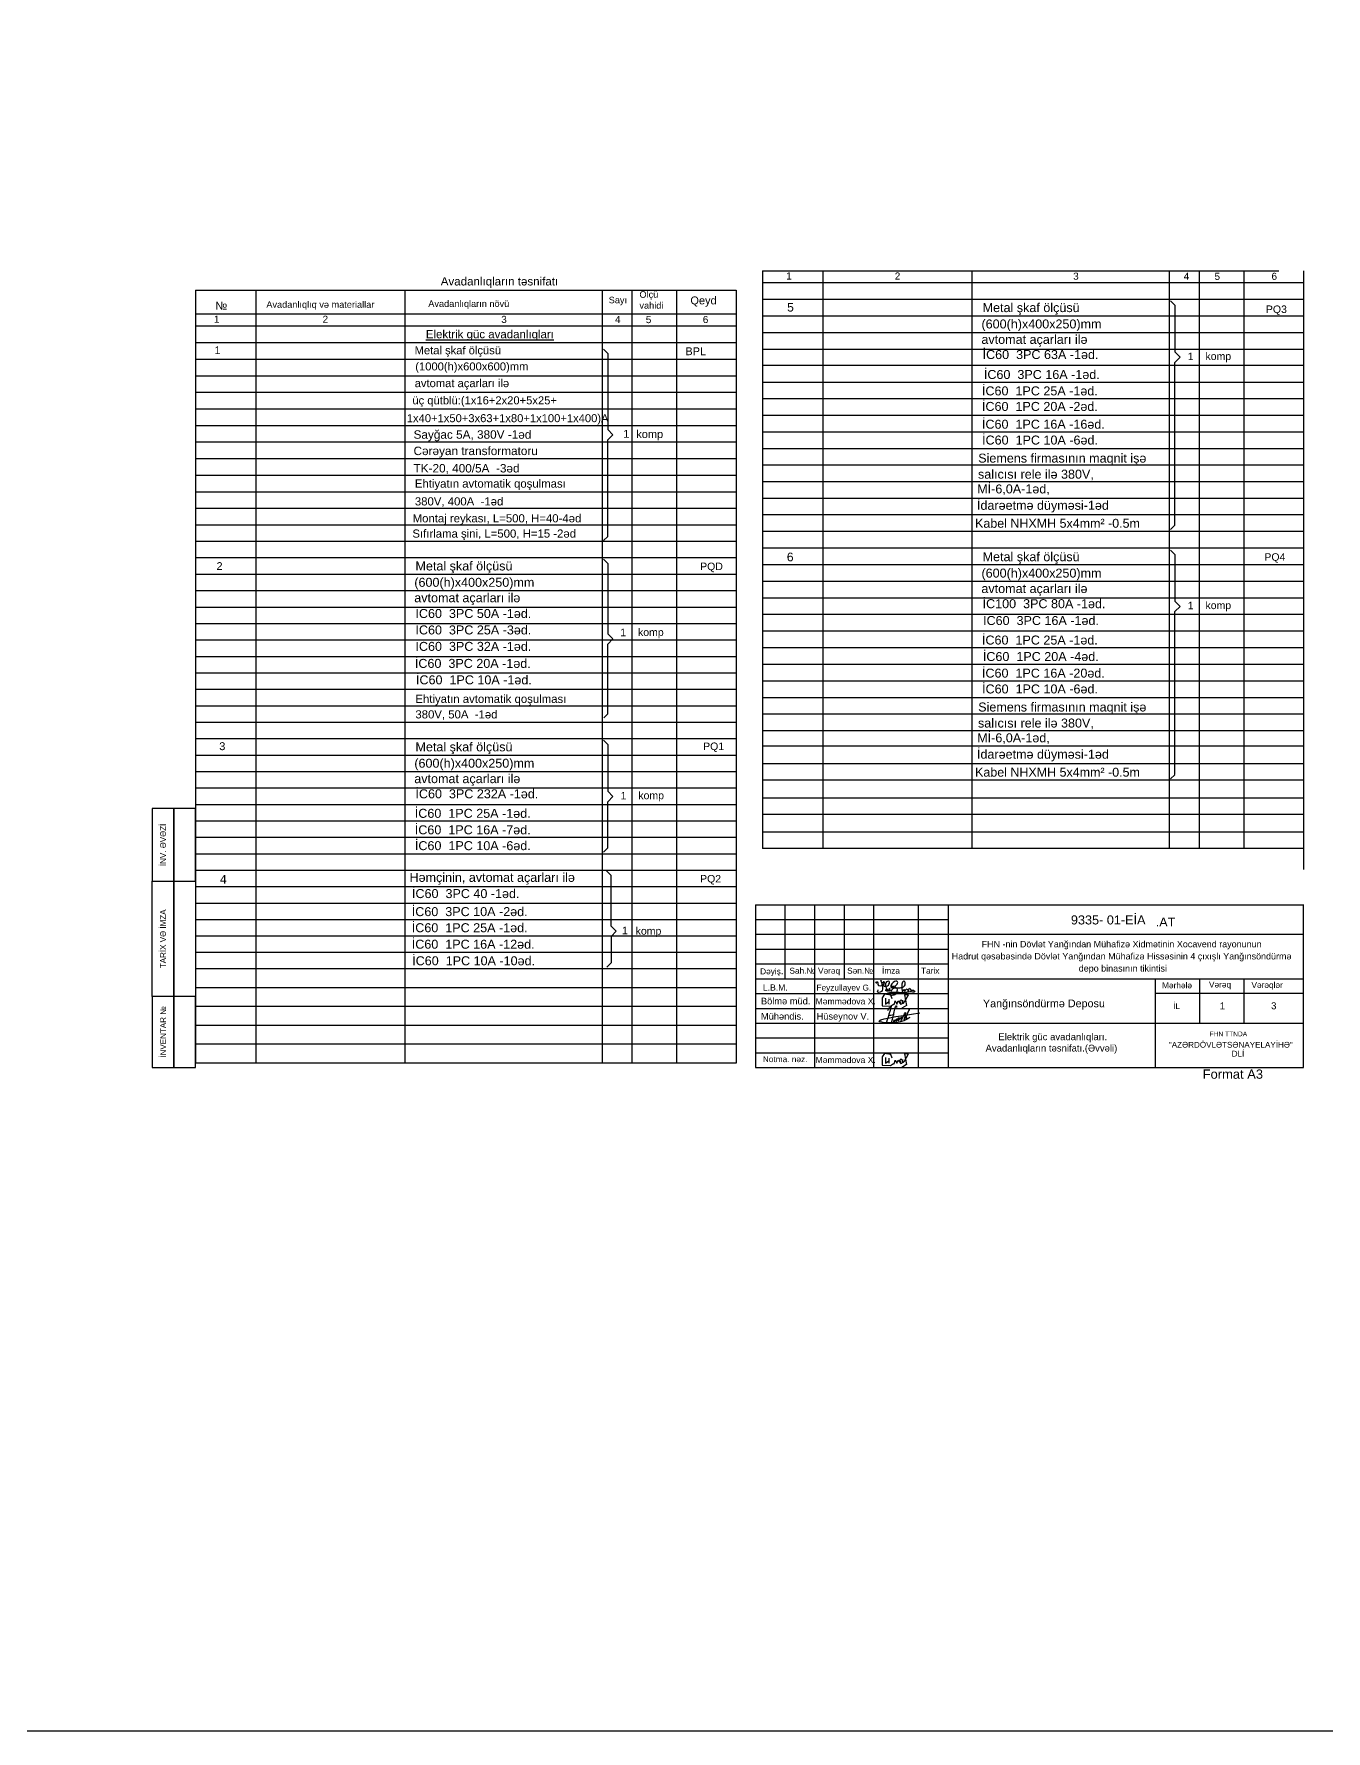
# Model space of a CAD drawing. Header units: millimetres. Extents: x 42452 to 2852333, y -419346 to 834876.
# Drawn here: x 2390791 to 2455838, y 24426 to 109893 of the extents above; entities that cross this region are included whole.
import ezdxf

# ---------------------------------------------------------------- set-up
doc = ezdxf.new("R2010")
doc.units = ezdxf.units.MM
doc.linetypes.add('DUZ', pattern=[0])
for name, color, linetype, lineweight in [('0_memar', 250, 'Continuous', 20), ('0_Ном._пера__1', 7, 'Continuous', 15), ('Stamp Mətn MN', 7, 'Continuous', 13), ('YAZI', 7, 'Continuous', 15), ('перегородка', 130, 'Continuous', 20), ('перегородка_Ном._пера__1', 7, 'Continuous', 15), ('Соединение', 5, 'Continuous', 30)]:
    doc.layers.add(name, color=color, linetype=linetype, lineweight=lineweight)
for name, color, linetype in [('Elektrik isiqlandirma_Lightening.ET-XET', 7, 'Continuous'), ('Kunc shtampi', 7, 'Continuous'), ('polygon', 5, 'Continuous'), ('ramka', 7, 'Continuous'), ('shtamp cedvel MN', 7, 'Continuous'), ('размер', 7, 'Continuous')]:
    doc.layers.add(name, color=color, linetype=linetype)
doc.layers.add('olcu', color=251, linetype='Continuous', lineweight=9, true_color=0x636363)
doc.styles.add('Arial', font='arial.ttf', dxfattribs={"height": 200})
doc.styles.add('ARİAL', font='arial.ttf')
doc.styles.add('STAMP MƏTN - MN', font='arial.ttf')
doc.styles.get("Standard").update_dxf_attribs({"font": 'arial.ttf'})
doc.styles.add('СГЕНЕРИР_СТИЛЬ_1', font='arial.ttf')
doc.styles.add('СГЕНЕРИР_СТИЛЬ_2', font='')
doc.styles.get('СГЕНЕРИР_СТИЛЬ_2').set_extended_font_data('Arial Unicode MS Кириллический')

# ---------------------------------------------------------------- blocks, each defined once
blk = doc.blocks.new('STAMP - 2 MN')
at = {"layer": 'shtamp cedvel MN'}
blk.add_lwpolyline([(1500, 9000), (750, 9000), (750, 0), (750, 9000), (0, 9000), (0, 6475), (1500, 6475), (1500, 2475), (0, 2475), (0, 0), (1500, 0), (1500, 2475), (0, 2475), (0, 6475), (1500, 6475)], close=True, dxfattribs=at)
at = {"layer": 'Stamp Mətn MN', "char_height": 200, "attachment_point": 5, "rotation": 90, "style": 'STAMP MƏTN - MN'}
for s, insert, width in [('{\\fArial|b0|i0|c238|p34;İNV. }Ə{\\fArial|b0|i0|c238|p34;V}Ə{\\fArial|b0|i0|c238|p34;Zİ}', (375, 7738), 2525), ('{\\fArial|b0|i0|c238|p34;TARİX V}Ə{\\fArial|b0|i0|c238|p34; İMZA}', (375, 4475), 4000), ('{\\fArial|b0|i0|c238|p34;İNVENTAR }№', (375, 1238), 2475)]:
    blk.add_mtext(s, dxfattribs=dict(at, insert=insert, width=width))
blk = doc.blocks.new('55')
at = {"color": 5, "lineweight": 30}
for points, knots in [([(6808805, -690524), (6808750, -690568), (6808216, -691003), (6805386, -690836), (6807954, -690456), (6809491, -690228)], [0, 0, 0, 0, 215.4653406, 2087.6835374, 4876.1184811, 4876.1184811, 4876.1184811, 4876.1184811]), ([(6807301, -690054), (6807380, -689939), (6807723, -689440), (6807293, -690552), (6807199, -690927), (6807191, -690959)], [0, 0, 0, 0, 328.5649542, 1432.6481317, 1536.6414924, 1536.6414924, 1536.6414924, 1536.6414924]), ([(6807358, -690408), (6807470, -690386), (6807596, -690361), (6807720, -690330), (6807732, -690327)], [0, 0, 0, 0, 344.5022914, 383.3665481, 383.3665481, 383.3665481, 383.3665481]), ([(6807568, -690913), (6807734, -690192), (6807904, -689458), (6807900, -689847), (6807900, -689854)], [0, 0, 0, 0, 1128.7189656, 1148.7100529, 1148.7100529, 1148.7100529, 1148.7100529]), ([(6807716, -690698), (6807705, -690775), (6807675, -691004), (6808017, -690413), (6807740, -691044), (6808200, -690308), (6807872, -691036), (6808390, -690235), (6808050, -691132), (6808747, -689639), (6808148, -691347), (6809105, -689320), (6808364, -690768), (6808709, -690576), (6808805, -690524)], [0, 0, 0, 0, 159.1526296, 467.6047078, 669.3408688, 1011.806253, 1243.6370137, 1628.4017999, 1881.8287705, 2512.1989186, 3044.0657258, 3849.863763, 4495.0879919, 4740.9817211, 4740.9817211, 4740.9817211, 4740.9817211])]:
    blk.add_open_spline(points, degree=3, knots=knots, dxfattribs=at)
blk = doc.blocks.new('20')
at = {"color": 7, "lineweight": 25}
for p, q in [((15101137, -7396449), (15122448, -7396449)), ((15101137, -7396449), (15101137, -7402785)), ((15101137, -7402785), (15122448, -7402785))]:
    blk.add_line(p, q, dxfattribs=at)
at = {"layer": 'Kunc shtampi', "ltscale": 0.1}
blk.add_line((15122450, -7402785), (15122450, -7396438), dxfattribs=at)
at = {"layer": 'polygon', "color": 7, "linetype": 'DUZ', "lineweight": 25}
for p, q in [((15118416, -7401057), (15118416, -7399329)), ((15120144, -7401057), (15120144, -7399329)), ((15122448, -7399905), (15116691, -7399905))]:
    blk.add_line(p, q, dxfattribs=at)
at = {"layer": 'перегородка', "color": 5, "lineweight": 30}
for p, q in [((15106063, -7400069), (15106062, -7400388)), ((15106062, -7400388), (15106388, -7400401)), ((15106152, -7399933), (15106063, -7400069)), ((15106401, -7399969), (15106152, -7399933)), ((15106192, -7400084), (15106192, -7400313)), ((15106192, -7400084), (15106192, -7400313)), ((15106192, -7400313), (15106323, -7400219)), ((15106323, -7400119), (15106323, -7400313)), ((15106388, -7400401), (15106498, -7400325)), ((15106454, -7400110), (15106401, -7399969)), ((15106498, -7400325), (15106531, -7400351)), ((15106531, -7400351), (15106567, -7400195)), ((15106567, -7400195), (15106637, -7400317)), ((15106637, -7400317), (15106683, -7400192)), ((15106683, -7400192), (15106784, -7400326)), ((15106749, -7400198), (15106768, -7400171)), ((15106749, -7400198), (15106780, -7400321)), ((15106830, -7400168), (15106768, -7400171)), ((15106780, -7400321), (15106832, -7400311)), ((15106830, -7400168), (15106850, -7400225)), ((15106832, -7400311), (15106856, -7400282)), ((15107015, -7400368), (15106834, -7400474)), ((15106850, -7400225), (15106850, -7400162)), ((15106850, -7400162), (15106856, -7400282)), ((15106856, -7400282), (15106850, -7400225)), ((15106856, -7400282), (15106889, -7400275)), ((15106889, -7400275), (15106927, -7400230)), ((15107086, -7399953), (15106925, -7399953)), ((15106925, -7399953), (15107015, -7400368)), ((15106927, -7400230), (15107086, -7399953)), ((15106063, -7402373), (15106062, -7402692)), ((15106152, -7402237), (15106063, -7402373)), ((15106401, -7402273), (15106152, -7402237)), ((15106192, -7402388), (15106192, -7402617)), ((15106192, -7402388), (15106192, -7402617)), ((15106454, -7402414), (15106401, -7402273)), ((15107086, -7402257), (15106925, -7402257)), ((15106925, -7402257), (15107015, -7402672)), ((15106927, -7402534), (15107086, -7402257)), ((15106062, -7402692), (15106388, -7402705)), ((15106192, -7402617), (15106323, -7402523)), ((15106323, -7402423), (15106323, -7402617)), ((15106388, -7402705), (15106498, -7402629)), ((15106498, -7402629), (15106531, -7402655)), ((15106531, -7402655), (15106567, -7402499)), ((15106567, -7402499), (15106637, -7402621)), ((15106637, -7402621), (15106683, -7402496)), ((15106683, -7402496), (15106784, -7402630)), ((15106749, -7402502), (15106768, -7402475)), ((15106749, -7402502), (15106780, -7402625)), ((15106830, -7402472), (15106768, -7402475)), ((15106780, -7402625), (15106832, -7402615)), ((15106830, -7402472), (15106850, -7402529)), ((15106832, -7402615), (15106856, -7402586)), ((15107015, -7402672), (15106834, -7402778)), ((15106850, -7402529), (15106850, -7402466)), ((15106850, -7402466), (15106856, -7402586)), ((15106856, -7402586), (15106850, -7402529)), ((15106856, -7402586), (15106889, -7402579)), ((15106889, -7402579), (15106927, -7402534))]:
    blk.add_line(p, q, dxfattribs=at)
for points, knots in [([(15105854, -7399506), (15105838, -7399500), (15105805, -7399487), (15105847, -7399413), (15105905, -7399491), (15105849, -7399623), (15106153, -7399643), (15106162, -7399419), (15106042, -7399495), (15106143, -7399660), (15106310, -7399603), (15106340, -7399510), (15106359, -7399413), (15106122, -7399448), (15106203, -7399646), (15106273, -7399814)], [0, 0, 0, 0, 42.223389, 90.051656, 154.549451, 226.6152, 476.644161, 571.28472, 627.013932, 778.672239, 938.454199, 1025.570794, 1091.558705, 1160.21584, 1544.16015, 1544.16015, 1544.16015, 1544.16015]), ([(15106007, -7399409), (15106073, -7399600), (15106152, -7399829), (15105880, -7399880), (15105882, -7399793), (15105905, -7399771), (15105910, -7399766)], [0, 0, 0, 0, 446.334972, 532.702513, 603.278674, 627.196902, 627.196902, 627.196902, 627.196902]), ([(15106007, -7399409), (15106006, -7399405), (15106005, -7399395), (15106027, -7399402), (15106031, -7399412), (15106033, -7399416)], [0, 0, 0, 0, 8.821018, 27.345406, 42.243095, 42.243095, 42.243095, 42.243095]), ([(15106295, -7399744), (15106292, -7399758), (15106286, -7399786), (15106327, -7399808), (15106381, -7399781), (15106332, -7399640), (15106351, -7399754), (15106372, -7399792), (15106387, -7399780), (15106385, -7399772), (15106385, -7399769)], [0, 0, 0, 0, 37.910096, 78.738154, 107.34926, 199.254906, 281.250122, 295.344415, 310.564895, 319.310936, 319.310936, 319.310936, 319.310936]), ([(15106401, -7399620), (15106483, -7399625), (15106613, -7399633), (15106712, -7399392), (15106440, -7399437), (15106343, -7399750), (15106675, -7399563), (15106648, -7399925), (15106507, -7399969), (15106352, -7399997), (15106417, -7399855), (15106438, -7399676), (15106619, -7399677), (15106758, -7399678)], [0, 0, 0, 0, 227.188385, 358.071473, 539.665587, 751.927894, 924.503113, 1199.403857, 1282.39891, 1403.270956, 1513.824778, 1614.597802, 1944.904586, 1944.904586, 1944.904586, 1944.904586]), ([(15106758, -7399678), (15106785, -7399676), (15106877, -7399669), (15107004, -7399560), (15106917, -7399391), (15106772, -7399548), (15106848, -7399680), (15106834, -7399875), (15106956, -7399662), (15106900, -7399907), (15107061, -7399627), (15107057, -7399923), (15107138, -7399603), (15107168, -7399822), (15107267, -7399745), (15107351, -7399823), (15107309, -7399841), (15107293, -7399848)], [0, 0, 0, 0, 82.934409, 278.458212, 386.336719, 441.130098, 797.922894, 815.295031, 939.358029, 1010.425899, 1153.318323, 1248.777542, 1391.619055, 1482.772305, 1582.360738, 1652.010665, 1693.923868, 1693.923868, 1693.923868, 1693.923868]), ([(15107300, -7399848), (15107229, -7399844), (15107106, -7399838), (15106918, -7399890), (15106741, -7399864), (15106546, -7399860), (15106396, -7399873), (15106301, -7399888), (15106276, -7399892)], [0, 0, 0, 0, 211.533539, 367.015626, 577.795063, 738.782103, 953.656981, 1027.737747, 1027.737747, 1027.737747, 1027.737747])]:
    blk.add_open_spline(points, degree=3, knots=knots, dxfattribs=at)
for points in [[(15106295, -7399744), (15106256, -7399756), (15106217, -7399767), (15106178, -7399779)], [(15106178, -7399779), (15106209, -7399791), (15106241, -7399803), (15106273, -7399814)]]:
    blk.add_open_spline(points, degree=3, dxfattribs=at)
at = {"layer": 'размер', "color": 7, "lineweight": 25}
for p, q in [((15102289, -7399329), (15102289, -7396449)), ((15103441, -7402785), (15103441, -7396449)), ((15104592, -7399329), (15104592, -7396449)), ((15105744, -7402785), (15105744, -7396449)), ((15107472, -7402785), (15107472, -7396449)), ((15108624, -7396449), (15108624, -7402785)), ((15101137, -7397025), (15108624, -7397025)), ((15101137, -7397601), (15122448, -7397601)), ((15101137, -7398177), (15108624, -7398177)), ((15101137, -7398753), (15108624, -7398753)), ((15101137, -7399329), (15122448, -7399329)), ((15116688, -7399329), (15116688, -7402785)), ((15101137, -7399905), (15108624, -7399905)), ((15101137, -7400481), (15108624, -7400481)), ((15101137, -7401057), (15122448, -7401057)), ((15101137, -7401633), (15108624, -7401633)), ((15101156, -7402209), (15108624, -7402209))]:
    blk.add_line(p, q, dxfattribs=at)
at = {"color": 1, "lineweight": 25, "xscale": 0.5720132259566115, "yscale": 0.5720132259566115, "zscale": 0.5720132259566115}
blk.add_blockref('55', (11212411, -7005839), dxfattribs=at)
at = {"color": 7, "char_height": 258.17, "width": 5812.24, "attachment_point": 4, "style": 'Arial'}
for s, insert in [('{\\fArial|b0|i0|c238|p34;Bölmə müd.} {\\fArial|b0|i0|c238|p34; \\fArial|b0|i0|c204|p34;\\H0.92962x;Məmmədova\\fArial|b0|i0|c238|p34; X.}', (15101347, -7400201)), ('{\\fArial|b0|i0|c238|p34;Mühəndis.     Hüseynov V\\H0.92962x;.}', (15101347, -7400829))]:
    blk.add_mtext(s, dxfattribs=dict(at, insert=insert))
at = {"color": 7, "lineweight": 25, "attachment_point": 1}
for s, insert, char_height in [('{\\fArial|b0|i0|c238|p34;İ\\fArial|b0|i0|c0|p34;L}', (15117383, -7400280), 230.39), ('23', (15121043, -7400280), 230.4)]:
    blk.add_mtext(s, dxfattribs=dict(at, insert=insert, char_height=char_height))
at = {"insert": (15115876, -7403826), "char_height": 360, "width": 22250.72, "attachment_point": 7, "style": 'ARİAL'}
blk.add_mtext('{\\fArial|b0|i0|c238|p34;                   Format A3\\L\\P} ', dxfattribs=at)
at = {"layer": '0_memar', "color": 0, "linetype": 'Continuous', "insert": (15115376, -7398491), "char_height": 249.57, "width": 13538.5, "attachment_point": 5, "line_spacing_factor": 1.132501, "style": 'СГЕНЕРИР_СТИЛЬ_1'}
blk.add_mtext('{\\C7;FHN -nin Dövlət Yanğından Mühafizə Xidmətinin \\fArial|b0|i0|c238|p38;Xocavend\\fArial|b0|i0|c204|p38; \\fArial|b0|i0|c238|p38;rayonunun\\fArial|b0|i0|c204|p38; \\fArial|b0|i0|c238|p38;\\PHadrut qəsəbəsində \\fArial|b0|i0|c204|p38;Dövlət Yanğından Mühafizə Hissəsinin 4 \\fArial|b0|i0|c238|p38;çıxışlı Y\\fArial|b0|i0|c204|p38;anğınsöndürmə\\fArial|b0|i0|c238|p38;\\P \\fArial|b0|i0|c204|p38;depo\\fArial|b0|i0|c238|p38; binasının\\fArial|b0|i0|c204|p34; tikintisi}', dxfattribs=at)
at = {"layer": '0_memar', "color": 0, "linetype": 'Continuous', "insert": (15112355, -7400528), "char_height": 299.48, "attachment_point": 8, "style": 'СГЕНЕРИР_СТИЛЬ_1'}
blk.add_mtext('{Yanğınsöndürmə Deposu}', dxfattribs=at)
at = {"layer": '0_Ном._пера__1', "linetype": 'Continuous', "attachment_point": 1, "style": 'СГЕНЕРИР_СТИЛЬ_2'}
for s, insert, char_height in [('{Mərhələ}', (15116950, -7399469), 231), ('{Vərəq}', (15118775, -7399440), 231), ('{Vərəqlər}', (15120428, -7399458), 231), (' {\\fArial|b0|i0|c0|p34;     \\H0.88889x;                FHN TTNDA}', (15117167, -7401383), 207.94)]:
    blk.add_mtext(s, dxfattribs=dict(at, insert=insert, char_height=char_height))
at = {"layer": '0_Ном._пера__1', "linetype": 'Continuous', "insert": (15117216, -7401786), "char_height": 225, "width": 5999.56, "attachment_point": 1, "line_spacing_factor": 0.920624, "style": 'СГЕНЕРИР_СТИЛЬ_2'}
blk.add_mtext('{\\fArial|b0|i0|c0|p34;"AZƏRDÖVLƏTSƏNAYELAYİHƏ"\\P                            DLİ}', dxfattribs=at)
at = {"layer": 'ramka', "color": 7, "lineweight": 25, "ltscale": 0.4, "attachment_point": 1, "style": 'Arial'}
for s, insert, char_height, width in [('  {\\H1.0417x;L.B.M.            \\fArial|b0|i0|c204|p38;\\H0.95997x;\\C256;Feyzullayev \\fArial|b0|i0|c0|p38;G\\fArial|b0|i0|c204|p38;.}', (15101242, -7399549), 230.392, 6041.47), ('Notma. nəz.', (15101422, -7402344), 230.39, 2251.06), ('{\\H0.92962x;Məmmədova\\fArial|b0|i0|c238|p34; X.}', (15103470, -7402370), 258.17, 2820.28)]:
    blk.add_mtext(s, dxfattribs=dict(at, insert=insert, char_height=char_height, width=width))
at = {"layer": 'перегородка', "color": 7, "lineweight": 25, "char_height": 287.99, "attachment_point": 1, "style": 'Arial'}
for s, insert in [('\\H0.8x;Dəyiş\\H1.25x;.', (15101316, -7398869)), ('\\H0.8x;Sah.№', (15102456, -7398902)), ('\\H0.8x;Vərəq', (15103568, -7398902)), ('\\H0.8x;Sən.№', (15104700, -7398902)), ('\\H0.8x;İmza', (15106056, -7398902)), ('\\H0.8x;Tarix', (15107573, -7398902))]:
    blk.add_mtext(s, dxfattribs=dict(at, insert=insert))
at = {"layer": 'перегородка_Ном._пера__1', "linetype": 'Continuous', "insert": (15113268, -7396864), "char_height": 352.637, "attachment_point": 1, "style": 'СГЕНЕРИР_СТИЛЬ_2'}
blk.add_mtext('{\\fArial|b0|i0|c204|p38; 9\\fArial|b0|i0|c238|p38;335\\fArial|b0|i0|c204|p38;- 01-\\fArial|b0|i0|c238|p38;EİA}', dxfattribs=at)

msp = doc.modelspace()

# ---------------------------------------------------------------- linework, layer by layer
at = {"color": 7, "lineweight": 25}
for p, q in [((2427473.37241, 97971.04277), (2427473.37241, 68864.78553)), ((2430509.48294, 97971.04277), (2430509.48294, 68864.78553)), ((2438013.75073, 97971.04277), (2438013.75073, 68864.78553)), ((2447943.73553, 97971.04277), (2447943.73553, 68864.78553)), ((2449444.48602, 97971.04277), (2449444.48602, 68864.78553)), ((2451695.86943, 97971.04277), (2451695.86943, 68864.78553)), ((2454699.60846, 97971.04277), (2454699.60846, 67806.826)), ((2398921.55968, 96988.86741), (2426147.79573, 96988.86741)), ((2398921.55968, 96988.86741), (2398921.55968, 58066.79654)), ((2401957.6702, 96988.86741), (2401957.6702, 58066.79654)), ((2409461.938, 96988.86741), (2409461.938, 58066.79654)), ((2419391.9228, 96988.76798), (2419391.9228, 58066.79654)), ((2420893.47562, 96988.76798), (2420893.47562, 58066.79654)), ((2423144.0567, 96988.76798), (2423144.0567, 58066.79654)), ((2426147.79573, 96988.86741), (2426147.79573, 58066.79654)), ((2427473.37241, 97370.04217), (2454699.60846, 97370.04217)), ((2398919.89273, 95794.0242), (2426147.79573, 95794.0242)), ((2427473.37241, 96528.53996), (2454699.60846, 96528.53996)), ((2398921.55968, 95185.48963), (2426147.79573, 95185.48963)), ((2398921.55968, 95185.48963), (2426147.79573, 95185.48963)), ((2427473.37241, 95693.70553), (2454699.60846, 95693.70553)), ((2398921.55968, 94357.32299), (2426147.79573, 94357.32299)), ((2427473.37241, 94858.8711), (2454699.60846, 94858.8711)), ((2427473.37241, 94024.03668), (2454699.60846, 94024.03668)), ((2398921.55968, 93515.82078), (2426147.79573, 93515.82078)), ((2454699.60846, 93189.20225), (2427473.37241, 93189.20225)), ((2448229.80818, 85159.50168), (2448226.12421, 93345.62989)), ((2398921.55968, 92680.98635), (2426147.79573, 92680.98635)), ((2454699.60846, 92342.14356), (2427473.37241, 92342.14356)), ((2398921.55968, 91852.81971), (2426147.79573, 91852.81971)), ((2454699.60846, 91519.5334), (2427473.37241, 91519.5334)), ((2398916.00319, 91017.98528), (2426147.79573, 91017.98528)), ((2454699.60846, 90672.4747), (2427473.37241, 90672.4747)), ((2398916.00319, 90176.48307), (2426147.79573, 90176.48307)), ((2454699.60846, 89837.64028), (2427473.37241, 89837.64028)), ((2398916.00319, 89348.31643), (2426147.79573, 89348.31643)), ((2454699.60846, 89002.80585), (2427473.37241, 89002.80585)), ((2398921.55968, 88513.48201), (2426147.79573, 88513.48201)), ((2454699.60846, 88174.63921), (2427473.37241, 88174.63921)), ((2398921.55968, 87678.64758), (2426147.79573, 87678.64758)), ((2454699.60846, 87333.137), (2427473.37241, 87333.137)), ((2398921.55968, 86837.14537), (2426147.79573, 86837.14537)), ((2454699.60846, 86498.30257), (2427473.37241, 86498.30257)), ((2398921.55968, 86002.31095), (2426147.79573, 86002.31095)), ((2454699.60846, 85675.69242), (2427473.37241, 85675.69242)), ((2398921.55968, 85174.1443), (2426147.79573, 85174.1443)), ((2454699.60846, 84828.63372), (2427473.37241, 84828.63372)), ((2448012.44062, 84941.5701), (2448227.44869, 85157.13607)), ((2398921.55968, 84345.97766), (2426147.79573, 84345.97766)), ((2454699.60846, 83993.7993), (2427473.37241, 83993.7993)), ((2398921.55968, 83517.81102), (2426147.79573, 83517.81102)), ((2454699.60846, 83158.96487), (2427473.37241, 83158.96487)), ((2398921.55968, 82689.64438), (2426147.79573, 82689.64438)), ((2454699.60846, 82317.46266), (2427473.37241, 82317.46266)), ((2398921.55968, 81861.47774), (2426147.79573, 81861.47774)), ((2454699.60846, 81482.62824), (2427473.37241, 81482.62824)), ((2398921.55968, 81033.3111), (2426147.79573, 81033.3111)), ((2454699.60846, 80660.01808), (2427473.37241, 80660.01808)), ((2448229.80818, 72591.93676), (2448226.12421, 80798.66496)), ((2398921.55968, 80205.14446), (2426147.79573, 80205.14446)), ((2454699.60846, 79812.95938), (2427473.37241, 79812.95938)), ((2398921.55968, 79376.97782), (2426147.79573, 79376.97782)), ((2419675.63255, 75649.46505), (2419674.31148, 79154.92853)), ((2454699.60846, 78978.12496), (2427473.37241, 78978.12496)), ((2398921.55968, 78548.81118), (2426147.79573, 78548.81118)), ((2454699.60846, 78143.29053), (2427473.37241, 78143.29053)), ((2398921.55968, 77720.64453), (2426147.79573, 77720.64453)), ((2454699.60846, 77301.78832), (2427473.37241, 77301.78832)), ((2398921.55968, 76892.47789), (2426147.79573, 76892.47789)), ((2454699.60846, 76466.9539), (2427473.37241, 76466.9539)), ((2398921.55968, 76064.31125), (2426147.79573, 76064.31125)), ((2398921.55968, 75236.14461), (2426147.79573, 75236.14461)), ((2419476.51311, 75449.82894), (2419675.63255, 75649.46505)), ((2454699.60846, 75644.34374), (2427473.37241, 75644.34374)), ((2398921.55968, 74407.97797), (2426147.79573, 74407.97797)), ((2454699.60846, 74797.28504), (2427473.37241, 74797.28504)), ((2398921.55968, 73579.81133), (2426147.79573, 73579.81133)), ((2454699.60846, 74025.11629), (2427473.37241, 74025.11629)), ((2398921.55968, 72751.64469), (2426147.79573, 72751.64469)), ((2454699.60846, 73127.61619), (2427473.37241, 73127.61619)), ((2398921.55968, 71923.47805), (2426147.79573, 71923.47805)), ((2454699.60846, 72305.00604), (2427473.37241, 72305.00604)), ((2448012.44062, 72374.00518), (2448227.44869, 72589.57115)), ((2398921.55968, 71095.31141), (2426147.79573, 71095.31141)), ((2419675.63596, 68898.82649), (2419674.31148, 71225.0679)), ((2454699.60846, 71407.50594), (2427473.37241, 71407.50594)), ((2398921.55968, 70267.14477), (2426147.79573, 70267.14477)), ((2454699.60846, 70584.89579), (2427473.37241, 70584.89579)), ((2398921.55968, 69438.97812), (2426147.79573, 69438.97812)), ((2454699.60846, 69687.39569), (2427473.37241, 69687.39569)), ((2398921.55968, 68610.81148), (2426147.79573, 68610.81148)), ((2419460.62789, 68683.26053), (2419675.63596, 68898.82649)), ((2454699.60846, 68864.78553), (2427473.37241, 68864.78553)), ((2398921.55968, 67782.64484), (2426147.79573, 67782.64484)), ((2398921.55968, 66954.4782), (2426147.79573, 66954.4782)), ((2398921.55968, 66126.31156), (2426147.79573, 66126.31156)), ((2398921.55968, 65298.14492), (2426147.79573, 65298.14492)), ((2398921.55968, 64469.97828), (2426147.79573, 64469.97828)), ((2426147.79573, 63641.81164), (2398921.55968, 63641.81164)), ((2426147.79573, 62806.97721), (2398921.55968, 62806.97721)), ((2426147.79573, 61858.94108), (2398951.88424, 61858.94108)), ((2426147.79573, 60910.90494), (2398951.88424, 60910.90494)), ((2426147.79573, 59962.86881), (2398951.88424, 59962.86881)), ((2426147.79573, 59014.83268), (2398951.88424, 59014.83268)), ((2426147.79573, 58066.79654), (2398951.88424, 58066.79654))]:
    msp.add_line(p, q, dxfattribs=at)
msp.add_line((2427473.37241, 97971.04277), (2453468.85617, 97971.04277))
at = {"layer": 'Elektrik isiqlandirma_Lightening.ET-XET'}
for p, q in [((2448011.11614, 96444.99608), (2448226.12421, 96229.43012)), ((2448226.12421, 96229.43012), (2448226.12421, 93880.85898)), ((2419459.30341, 94011.51674), (2419674.31148, 93795.95077)), ((2419674.31148, 93795.95077), (2419674.31148, 89978.86366)), ((2448226.12421, 93880.85898), (2448493.04616, 93613.24444)), ((2448226.12421, 93345.62989), (2448493.04616, 93613.24444)), ((2419674.31148, 89978.86366), (2419941.23343, 89711.24911)), ((2419674.31148, 89443.63456), (2419941.23343, 89711.24911)), ((2419674.31148, 84591.42133), (2419674.31148, 89443.63456)), ((2419459.30341, 84375.85537), (2419674.31148, 84591.42133)), ((2448011.11614, 83898.03115), (2448226.12421, 83682.46519)), ((2419459.30341, 83434.26714), (2419674.31148, 83218.70118)), ((2419674.31148, 83218.70118), (2419674.31148, 79690.15762)), ((2448226.12421, 83682.46519), (2448226.12421, 81333.89405)), ((2448226.12421, 81333.89405), (2448493.04616, 81066.27951)), ((2448226.12421, 80798.66496), (2448493.04616, 81066.27951)), ((2419674.31148, 79690.15762), (2419941.23343, 79422.54307)), ((2419674.31148, 79154.92853), (2419941.23343, 79422.54307)), ((2419459.30341, 74324.43409), (2419674.31148, 74108.86813)), ((2419674.31148, 74108.86813), (2419674.31148, 71760.297)), ((2419674.31148, 71760.297), (2419941.23343, 71492.68245)), ((2419674.31148, 71225.0679), (2419941.23343, 71492.68245)), ((2419610.20149, 67742.79944), (2419825.20956, 67527.23348)), ((2419825.20956, 67527.23348), (2419836.78342, 64969.74698)), ((2419836.78342, 64969.74698), (2420103.70537, 64702.13243)), ((2419843.4499, 64441.20167), (2420103.70537, 64702.13243)), ((2419843.4499, 64441.20167), (2419843.4499, 63110.66285)), ((2419628.44184, 62895.09689), (2419843.4499, 63110.66285))]:
    msp.add_line(p, q, dxfattribs=at)

# ---------------------------------------------------------------- block references
at = {"lineweight": 40, "xscale": 1.294169800868891, "yscale": 1.294169800868891, "zscale": 1.294169800868891}
msp.add_blockref('20', (-17116318.17194, 9638300.92465), dxfattribs=at)
at = {"layer": 'shtamp cedvel MN', "xscale": 1.448780487799819, "yscale": 1.448780487799819, "zscale": 1.448780487799819}
msp.add_blockref('STAMP - 2 MN', (2396748.38912, 57839.82326), dxfattribs=at)

# ---------------------------------------------------------------- texts
at = {"color": 7, "lineweight": 25, "style": 'Arial'}
for s, insert, char_height, attachment_point in [('1', (2428798.72128, 97704.83067), 357.78634, 5), ('2', (2434266.52307, 97700.71887), 357.78634, 5), ('3', (2443246.4686, 97691.4513), 357.78634, 5), ('4', (2448811.57714, 97689.99526), 357.78634, 5), ('5', (2450361.98393, 97681.7246), 357.78634, 5), ('6', (2453231.6744, 97684.45013), 357.78634, 5), ('5 ', (2428708.04895, 96344.89726), 434.2212, 1), ('1', (2399993.47354, 95527.81211), 357.78634, 5), ('2', (2405461.27532, 95523.70031), 357.78634, 5), ('\\LElektrik güc avadanlıqları', (2413742.68858, 94712.26616), 413.1589412, 5), ('3', (2414456.5946, 95514.43274), 357.78634, 5), ('4', (2420181.17352, 95512.9767), 357.78634, 5), ('5', (2421731.58031, 95504.70603), 357.78634, 5), ('6', (2424601.27078, 95507.43156), 357.78634, 5), ('1', (2400031.22158, 93964.45213), 389.97312, 5), ('6 ', (2428693.09658, 83770.17924), 434.2212, 1), ('2', (2400134.74492, 83095.5484), 389.97312, 5), ('\\pxqc;{\\fArial|b0|i0|c238|p34;1}', (2450447.60073, 60947.59646), 350, 4)]:
    msp.add_mtext(s, dxfattribs=dict(at, insert=insert, char_height=char_height, attachment_point=attachment_point))
at = {"color": 7, "insert": (2419725.27691, 96659.12444), "char_height": 330.267347, "width": 728.5370235, "attachment_point": 1, "line_spacing_factor": 0.74047, "style": 'Arial'}
msp.add_mtext('Sayı', dxfattribs=at)
at = {"attachment_point": 1, "style": 'Arial'}
for s, insert, char_height, width in [('Ölçü\\Pvahidi', (2421273.03187, 96935.86094), 330.267347, 14979.89712), ('Qeyd', (2423836.49581, 96670.84506), 397.064622, 1479.8569273), ('Avadanlıqlıq və materiallar', (2402490.32689, 96430.33216), 330.2673471, 14979.89712), ('Avadanlıqların növü', (2410642.45166, 96474.40574), 330.2673471, 14979.89712)]:
    msp.add_mtext(s, dxfattribs=dict(at, insert=insert, char_height=char_height, width=width))
at = {"insert": (2399924.23701, 96409.54115), "char_height": 397.06462, "width": 798.1001426, "attachment_point": 1, "line_spacing_factor": 0.735816, "style": 'Arial'}
msp.add_mtext('№', dxfattribs=at)
at = {"color": 7, "lineweight": 20, "attachment_point": 1, "style": 'Arial'}
for s, insert, char_height, width in [('Metal şkaf ölçüsü', (2438548.67357, 96337.60205), 452.5188036, 10843.7598752), ('(600(h)х400х250)mm', (2438491.76575, 95513.29971), 452.5188036, 10843.7598752), ('Metal şkaf ölçüsü', (2409954.388, 94164.80149), 402.9494719, 8007.07444), ('avtomat {açarları} {ilə}', (2438488.70727, 94735.88084), 452.5188036, 10843.7598752), ('İC60  3PC 63A -1əd.', (2438548.18128, 93972.89003), 452.5188036, 10843.7598752), ('(1000(h)х600х600)mm', (2409988.10885, 93350.39522), 402.9494719, 8007.07444), ('avtomat {açarları} {ilə}', (2409958.11459, 92507.72865), 402.9494719, 8007.07444), ('İC60  3PC 16A -1əd.', (2438613.70618, 92969.16521), 452.5188036, 10843.7598752), ('üç qütblü:(1x16+2x20+5x{\\fArial|b0|i0|c238|p34;25}+', (2409842.24836, 91642.049), 402.9494719, 9771.7439918), ('İC60  1PC {\\fArial|b0|i0|c238|p34;25}A -{\\fArial|b0|i0|c238|p34;1}əd.', (2438516.45784, 92142.07329), 452.5188036, 10843.7598752), ('İC60  1PC {\\fArial|b0|i0|c238|p34;2}0A -2əd.', (2438516.45784, 91360.23824), 452.5188036, 10843.7598752), ('{\\fArial|b0|i0|c238|p34;1}x40+1x50+3x63+1x80+{\\fArial|b0|i0|c238|p34;1x100+}1x40{\\fArial|b0|i0|c238|p34;0})A', (2409560.54851, 90743.52537), 402.9494719, 8007.07444), ('Sayğac 5A, 380V -1əd', (2409900.72357, 89931.71109), 424.2929309, 13337.1773538), ('İC60  1PC 16A -16əd.', (2438516.45784, 90464.47697), 452.5188036, 10843.7598752), ('İC60  1PC {\\fArial|b0|i0|c238|p34;10}A -6əd.', (2438521.35272, 89667.12493), 452.5188036, 10843.7598752), ('Cərəyan transformatoru ', (2409900.72357, 89107.81515), 424.2929309, 13337.1773538), ('TK-20, 400/5A  -3əd', (2409900.72357, 88232.78624), 424.2929309, 13337.1773538), ('Siemens firmasının maqnit işə ', (2438326.43824, 88757.02193), 452.5188036, 10843.7598752), ('Ehtiyatın avtomatik qoşulması', (2409966.18782, 87454.63979), 409.6343243, 10527.1363785), (' Mİ-6,0A-1ə{\\fArial|b0|i0|c238|p34;d},', (2438101.11529, 87206.39664), 452.5188036, 4209.9866124), ('salıcısı rele ilə 380V, ', (2438315.48151, 87949.08367), 452.5188036, 10843.7598752), ('380V, 40{\\fArial|b0|i0|c238|p34;0}A  -1əd ', (2409966.18782, 86557.38502), 409.6343243, 10112.4781834), ('{Montaj reykası}, L=500, H=40-4{əd}', (2409855.54466, 85705.45541), 409.6343243, 13337.1773538), ('{Sıfırlama şini}, L=500, H=15 -2{əd}', (2409842.16159, 84936.91942), 409.6343243, 13337.1773538), ('Metal şkaf ölçüsü', (2438548.67357, 83790.63712), 452.5188036, 10843.7598752), ('Metal şkaf ölçüsü', (2409996.86084, 83326.87311), 452.5188036, 10843.7598752), ('(600(h)х400х250)mm', (2438491.76575, 82966.33478), 452.5188036, 10843.7598752), ('(600(h)х400х250)mm', (2409939.95301, 82502.57077), 452.5188036, 10843.7598752), ('avtomat {açarları} {ilə}', (2438488.70727, 82188.91591), 452.5188036, 10843.7598752), ('avtomat {açarları} {ilə}', (2409936.89454, 81725.15191), 452.5188036, 10843.7598752), ('İC100  3PC 80A -1əd.', (2438548.18128, 81425.9251), 452.5188036, 10843.7598752), ('İC6{\\fArial|b0|i0|c238|p34;0}  3PC 5{\\fArial|b0|i0|c238|p34;0}A -1əd.', (2409996.36855, 80932.65932), 452.5188036, 10843.7598752), ('İC60  3PC 16A -1əd.', (2438571.25694, 80577.68761), 452.5188036, 10843.7598752), ('İC60  3PC 25A -3əd.', (2409996.36855, 80104.49268), 452.5188036, 10843.7598752), ('İC60  1PC {\\fArial|b0|i0|c238|p34;25}A -{\\fArial|b0|i0|c238|p34;1}əd.', (2438516.45784, 79595.10836), 452.5188036, 10843.7598752), ('İC60  3PC 32A -1əd.', (2409996.36855, 79276.32604), 452.5188036, 10843.7598752), ('İC60  1PC 20A -4əd.', (2438561.69925, 78765.91827), 452.5188036, 10843.7598752), ('İC60  3PC 2{\\fArial|b0|i0|c238|p34;0}A -{\\fArial|b0|i0|c238|p34;1}əd.', (2409969.53999, 78419.00266), 452.5188036, 10843.7598752), ('İC60  1PC 16A -20əd.', (2438516.45784, 77929.73631), 452.5188036, 10843.7598752), ('İC60  1PC 10A -{\\fArial|b0|i0|c238|p34;1}əd.', (2410023.1766, 77590.83602), 452.5188036, 10843.7598752), ('İC60  1PC {\\fArial|b0|i0|c238|p34;10}A -6əd.', (2438521.35272, 77132.38427), 452.5188036, 10843.7598752), ('Ehtiyatın avtomatik qoşulması', (2409993.50113, 76612.10829), 409.6343243, 10527.1363785), ('Siemens firmasının maqnit işə ', (2438326.43824, 76222.28127), 452.5188036, 10843.7598752), ('380V, 5{\\fArial|b0|i0|c238|p34;0}A  -1əd ', (2409993.50113, 75831.54741), 409.6343243, 10112.4781834), ('salıcısı rele ilə 380V, ', (2438315.48151, 75414.34301), 452.5188036, 10843.7598752), (' Mİ-6,0A-1ə{\\fArial|b0|i0|c238|p34;d},', (2438101.11529, 74671.65598), 452.5188036, 4209.9866124), ('Metal şkaf ölçüsü', (2409996.86084, 74217.04006), 452.5188036, 10843.7598752), ('(600(h)х400х250)mm', (2409939.95301, 73392.73772), 452.5188036, 10843.7598752), ('avtomat {açarları} {ilə}', (2409936.89454, 72615.31886), 452.5188036, 10843.7598752), ('İC60  3PC 232A -1əd.', (2409996.36855, 71852.32804), 452.5188036, 10843.7598752), ('İC60  1PC {\\fArial|b0|i0|c238|p34;25}A -{\\fArial|b0|i0|c238|p34;1}əd.', (2409964.64511, 70868.57001), 452.5188036, 10843.7598752), ('İC60  1PC 16A -7əd.', (2409964.64511, 70038.03238), 452.5188036, 10843.7598752), ('İC60  1PC {\\fArial|b0|i0|c238|p34;10}A -6əd.', (2409969.53999, 69240.68034), 452.5188036, 10843.7598752), ('{Həmçinin, avtomat} {açarları} {ilə}', (2409698.20537, 67643.30893), 452.5188036, 10843.7598752), ('İC60  3PC 40 -1əd.', (2409822.37555, 66827.64094), 452.5188036, 10843.7598752), ('İC60  3PC {\\fArial|b0|i0|c238|p34;10}A -2əd.', (2409811.95178, 65918.7434), 452.5188036, 10843.7598752), ('İC60  1PC {\\fArial|b0|i0|c238|p34;25}A -{\\fArial|b0|i0|c238|p34;1}əd.', (2409811.29957, 65107.76549), 452.5188036, 10843.7598752), ('İC60  1PC 16A -12əd.', (2409811.29957, 64277.22786), 452.5188036, 10843.7598752), ('İC60  1PC {\\fArial|b0|i0|c238|p34;10}A -10əd.', (2409832.59405, 63443.26433), 452.5188036, 10843.7598752)]:
    msp.add_mtext(s, dxfattribs=dict(at, insert=insert, char_height=char_height, width=width))
at = {"color": 7, "linetype": 'Continuous', "char_height": 378.262935, "width": 1397.9292416, "attachment_point": 1, "style": 'Arial'}
for s, insert in [('PQ3', (2452810.15201, 96217.29013)), ('PQD', (2424328.30981, 83266.61313)), ('PQ4', (2452733.91081, 83740.45575)), ('PQ1', (2424478.47321, 74208.30838)), ('PQ2', (2424326.13119, 67537.8417))]:
    msp.add_mtext(s, dxfattribs=dict(at, insert=insert))
at = {"color": 7, "linetype": 'Continuous', "attachment_point": 1, "style": 'Arial'}
for s, insert, char_height in [('BPL', (2423584.29485, 94109.95631), 395.337629), ('1', (2448873.5192, 93842.14678), 378.26293), ('komp', (2449768.24303, 93852.89598), 378.262935), ('1', (2420459.54208, 89954.24385), 395.33763), ('komp', (2421115.28348, 89937.97319), 395.337629), ('1', (2448873.5192, 81295.18185), 378.26293), ('komp', (2449768.24303, 81305.93105), 378.262935), ('1', (2420306.40415, 79941.95143), 378.26293), ('komp', (2421201.12278, 79952.70063), 378.262935), ('1', (2420321.70646, 71721.58479), 378.26293), ('komp', (2421216.4303, 71732.33399), 378.262935), ('1', (2420393.80136, 64932.54303), 378.26293), ('komp', (2421082.96502, 64910.20933), 378.262935)]:
    msp.add_mtext(s, dxfattribs=dict(at, insert=insert, char_height=char_height))
at = {"color": 7, "lineweight": 25, "style": 'Arial'}
for s, insert, char_height, width, attachment_point in [(' İdarəetmə düyməsi-1əd', (2438089.10773, 86381.15491), 452.5188036, 10843.7598752, 1), (' Kabel NHXMH 5х4mm{\\C0;² }-0.5m', (2437995.46763, 85473.65305), 449.1619026, 10843.7598752, 1), ('3', (2400272.82922, 74021.0235), 396.90939, 2353.315173, 5), (' İdarəetmə düyməsi-1əd', (2438089.10773, 73846.41425), 452.5188036, 10843.7598752, 1), (' Kabel NHXMH 5х4mm{\\C0;² }-0.5m', (2437995.46763, 72938.91239), 449.1619026, 10843.7598752, 1), ('4 ', (2400152.44137, 67544.11742), 441.944492, 793.9228054, 1)]:
    msp.add_mtext(s, dxfattribs=dict(at, insert=insert, char_height=char_height, width=width, attachment_point=attachment_point))
at = {"linetype": 'Continuous', "lineweight": 15, "insert": (2442013.03414, 59052.06053), "char_height": 342.3217158, "attachment_point": 5, "style": 'Arial'}
msp.add_mtext('\\A1;{ Elektrik güc avadanlıqları.\\P\\A0;Avadanlıqların təsnifatı.(Əvvəli)}', dxfattribs=at)
at = {"layer": 'olcu', "color": 7, "lineweight": 25, "insert": (2411270.03473, 97371.59337), "char_height": 416.1372774, "width": 7208.9160322, "attachment_point": 4, "style": 'Arial'}
msp.add_mtext('Avadanlıqların təsnifatı', dxfattribs=at)
at = {"layer": 'YAZI', "color": 7, "lineweight": 15, "insert": (2447267.60843, 65395.17138), "char_height": 450, "width": 662.2337452, "attachment_point": 1, "style": 'Arial'}
msp.add_mtext('{\\fArial|b0|i0|c238|p34;.AT}', dxfattribs=at)

# ---------------------------------------------------------------- next in the draw order: texts
at = {"color": 7, "lineweight": 25, "insert": (2453031.45876, 60947.59646), "char_height": 350, "attachment_point": 4, "style": 'Arial', "bg_fill": 3, "box_fill_scale": 1.5, "bg_fill_color": 256, "bg_fill_transparency": 0}
msp.add_mtext('\\pxqc;3', dxfattribs=at)

# ---------------------------------------------------------------- next in the draw order: linework, layer by layer
at = {"layer": 'Соединение'}
msp.add_lwpolyline([(2276980.5718, 834875.73029), (2852332.64562, 834875.73029), (2852332.64562, 24425.68695), (2276980.5718, 24425.68695)], close=True, dxfattribs=at)

doc.saveas('drawing.dxf')
